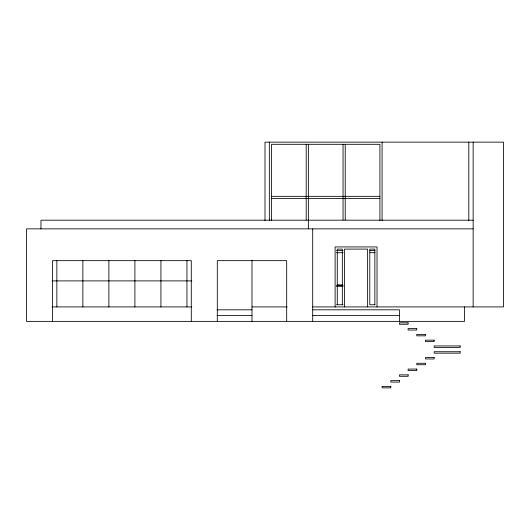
<?xml version="1.0" encoding="UTF-8"?>
<svg xmlns="http://www.w3.org/2000/svg" width="530" height="530" viewBox="0 0 530 530"><rect width="100%" height="100%" fill="white"/><g stroke="black" fill="none" stroke-linecap="round" stroke-linejoin="round"><path stroke-width="0.79" d="M271.506 196.339L379.911 196.339M271.506 198.511L379.911 198.511M473.144 220.189L40.956 220.189L40.956 228.861M473.144 228.861L26.5 228.861L26.5 321.372L464.472 321.372L464.472 306.916M336.444 250.544L343.056 250.544M370 250.544L374.955 250.544M336.444 252.711L343.056 252.711M370 252.711L374.955 252.711M51.973 280.9L191.827 280.9M337.212 284.875L342.923 284.875M336.457 285.597L343.049 285.597M336.457 286.319L343.049 286.319M336.444 304.75L343.056 304.75M374.955 304.75L369.794 304.75L369.794 249.1L374.856 249.1L374.856 304.75M51.973 306.916L191.827 306.916M251.988 306.916L287.121 306.916M312.7 306.916L503.5 306.916L503.5 142.139L265 142.139L265 220.606M217.028 309.811L251.988 309.811M312.7 309.811L399.428 309.811L399.428 321.372M217.028 315.589L251.988 315.589M312.7 315.589L399.428 315.589M473.144 142.139L473.144 306.916M468.811 142.139L468.811 220.606M382.084 142.139L382.084 220.606M379.911 220.394L379.911 144.306L271.506 144.306L271.506 220.394M377.022 306.916L377.022 246.934L335.106 246.934L335.106 306.916M367.628 306.916L367.628 249.1L344.5 249.1L344.5 306.916M345.222 144.306L345.222 219.983M343.056 144.306L343.056 219.983M342.334 304.75L342.334 249.1L337.272 249.1L337.272 304.75M312.7 228.861L312.7 321.372M308.361 144.306L308.361 219.983M308.361 220.189L308.361 228.861M306.194 144.306L306.194 219.983M286.684 321.372L286.684 260.661L217.3 260.661L217.3 321.372M269.339 142.139L269.339 220.606M251.988 260.084L251.988 321.372M191.284 321.372L191.284 260.661L52.516 260.661L52.516 321.372M186.944 260.575L186.944 306.916M160.928 260.575L160.928 306.916M134.911 260.575L134.911 306.916M108.889 260.575L108.889 306.916M82.872 260.575L82.872 306.916M56.856 260.575L56.856 306.916M408.1 322.816L399.428 322.816L399.428 324.261L408.1 324.261L408.1 322.816M416.772 328.6L408.1 328.6L408.1 330.044L416.772 330.044L416.772 328.6M425.444 334.384L416.772 334.384L416.772 335.828L425.444 335.828L425.444 334.384M434.116 340.161L425.444 340.161L425.444 341.611L434.116 341.611L434.116 340.161M460.173 345.944L434.156 345.944L434.156 347.389L460.173 347.389L460.173 345.944M460.173 351.728L434.156 351.728L434.156 353.172L460.173 353.172L460.173 351.728M434.156 357.511L425.484 357.511L425.484 358.956L434.156 358.956L434.156 357.511M425.484 363.288L416.805 363.288L416.805 364.739L425.484 364.739L425.484 363.288M416.805 369.072L408.133 369.072L408.133 370.516L416.805 370.516L416.805 369.072M408.133 374.856L399.461 374.856L399.461 376.3L408.133 376.3L408.133 374.856M399.461 380.639L390.789 380.639L390.789 382.084L399.461 382.084L399.461 380.639M390.789 386.416L382.117 386.416L382.117 387.861L390.789 387.861L390.789 386.416"/></g></svg>
